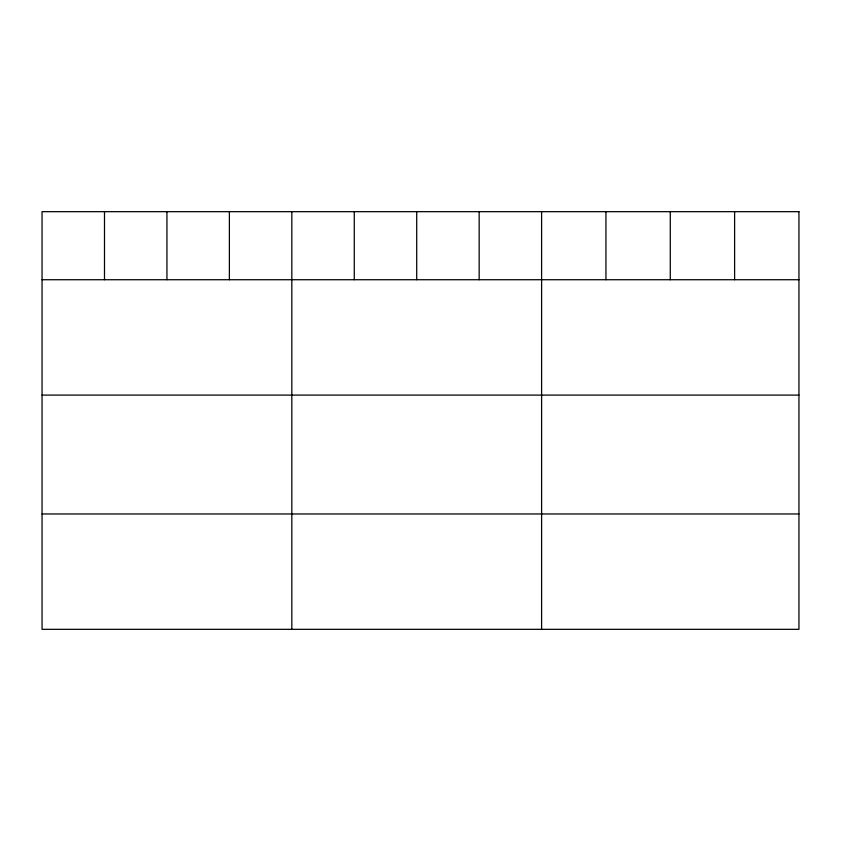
<?xml version="1.0" encoding="UTF-8"?>
<svg xmlns="http://www.w3.org/2000/svg" width="841" height="841" viewBox="0 0 841 841"><rect width="100%" height="100%" fill="white"/><g stroke="black" fill="none" stroke-linecap="round" stroke-linejoin="round"><path stroke-width="1.26" d="M42.05 279.727L798.95 279.727M42.05 395.102L798.95 395.102M42.05 513.967L798.95 513.967M734.613 211.669L734.613 279.727M670.277 211.669L670.277 279.727M605.941 211.669L605.941 279.727M541.604 211.669L541.604 629.331M479.16 211.669L479.16 279.727M416.715 211.669L416.715 279.727M354.271 211.669L354.271 279.727M291.827 211.669L291.827 629.331M229.383 211.669L229.383 279.727M166.939 211.669L166.939 279.727M104.494 211.669L104.494 279.727M798.95 211.669L42.05 211.669L42.05 629.331L798.95 629.331L798.95 211.669"/></g></svg>
